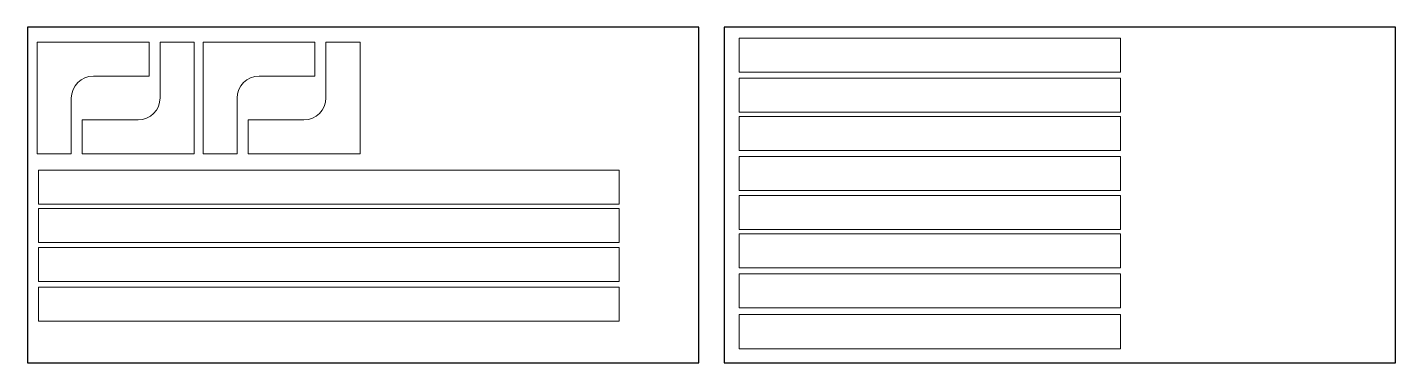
# Model space of a CAD drawing. Header units: inches. Extents: x 0 to 124, y 0 to 30.
import ezdxf

# ---------------------------------------------------------------- set-up
doc = ezdxf.new("R2010")
doc.units = ezdxf.units.IN
doc.header["$MEASUREMENT"] = 0

msp = doc.modelspace()

# ---------------------------------------------------------------- linework, layer by layer
at = {"color": 1, "lineweight": 0}
for p, q in [((0.89, 29.14), (0.89, 18.98)), ((0.89, 29.14), (11.05, 29.14)), ((11.05, 29.14), (11.05, 26.04)), ((15.15, 29.13), (12.05, 29.13)), ((12.05, 29.13), (12.05, 24.07)), ((15.15, 18.97), (15.15, 29.13)), ((15.95, 29.14), (15.95, 18.98)), ((15.95, 29.14), (26.11, 29.14)), ((26.11, 29.14), (26.11, 26.04)), ((30.21, 29.13), (27.11, 29.13)), ((27.11, 29.13), (27.11, 24.07)), ((30.21, 18.97), (30.21, 29.13)), ((64.63, 29.49), (99.24, 29.49)), ((64.63, 26.39), (64.63, 29.49)), ((99.24, 29.49), (99.24, 26.39)), ((99.24, 26.39), (64.63, 26.39)), ((5.99, 26.04), (11.05, 26.04)), ((21.05, 26.04), (26.11, 26.04)), ((64.63, 25.86), (99.24, 25.86)), ((64.63, 22.76), (64.63, 25.86)), ((99.24, 25.86), (99.24, 22.76)), ((3.99, 18.98), (3.99, 24.04)), ((19.05, 18.98), (19.05, 24.04)), ((99.24, 22.76), (64.63, 22.76)), ((64.63, 22.38), (99.24, 22.38)), ((64.63, 19.28), (64.63, 22.38)), ((99.24, 22.38), (99.24, 19.28)), ((4.99, 18.97), (4.99, 22.07)), ((10.05, 22.07), (4.99, 22.07)), ((20.05, 18.97), (20.05, 22.07)), ((25.11, 22.07), (20.05, 22.07)), ((0.89, 18.98), (3.99, 18.98)), ((15.15, 18.97), (4.99, 18.97)), ((15.95, 18.98), (19.05, 18.98)), ((30.21, 18.97), (20.05, 18.97)), ((99.24, 19.28), (64.63, 19.28)), ((64.63, 18.75), (99.24, 18.75)), ((64.63, 15.65), (64.63, 18.75)), ((99.24, 18.75), (99.24, 15.65)), ((1.01, 17.51), (53.72, 17.51)), ((1.01, 14.41), (1.01, 17.51)), ((53.72, 17.51), (53.72, 14.41)), ((99.24, 15.65), (64.63, 15.65)), ((64.63, 15.19), (99.24, 15.19)), ((64.63, 12.09), (64.63, 15.19)), ((99.24, 15.19), (99.24, 12.09)), ((53.72, 14.41), (1.01, 14.41)), ((1.01, 14.01), (53.72, 14.01)), ((1.01, 10.91), (1.01, 14.01)), ((53.72, 14.01), (53.72, 10.91)), ((99.24, 12.09), (64.63, 12.09)), ((64.63, 11.71), (99.24, 11.71)), ((64.63, 8.61), (64.63, 11.71)), ((99.24, 11.71), (99.24, 8.61)), ((53.72, 10.91), (1.01, 10.91)), ((1.01, 10.48), (53.72, 10.48)), ((1.01, 7.38), (1.01, 10.48)), ((53.72, 10.48), (53.72, 7.38)), ((99.24, 8.61), (64.63, 8.61)), ((64.63, 8.08), (99.24, 8.08)), ((64.63, 4.98), (64.63, 8.08)), ((99.24, 8.08), (99.24, 4.98)), ((53.72, 7.38), (1.01, 7.38)), ((1.01, 6.87), (53.72, 6.87)), ((1.01, 3.77), (1.01, 6.87)), ((53.72, 6.87), (53.72, 3.77)), ((99.24, 4.98), (64.63, 4.98)), ((53.72, 3.77), (1.01, 3.77)), ((64.63, 4.37), (99.24, 4.37)), ((64.63, 1.27), (64.63, 4.37)), ((99.24, 4.37), (99.24, 1.27)), ((99.24, 1.27), (64.63, 1.27))]:
    msp.add_line(p, q, dxfattribs=at)
for points in [[(0, 0), (60.96, 0), (60.96, 30.48), (0, 30.48)], [(63.26, 0), (124.22, 0), (124.22, 30.48), (63.26, 30.48)]]:
    msp.add_lwpolyline(points, close=True)
for centre, start, end in [((5.99, 24.04), 90, 180), ((21.05, 24.04), 90, 180), ((10.05, 24.07), 270, 0), ((25.11, 24.07), 270, 0)]:
    msp.add_arc(centre, 2, start, end, dxfattribs=at)

doc.saveas('drawing.dxf')
